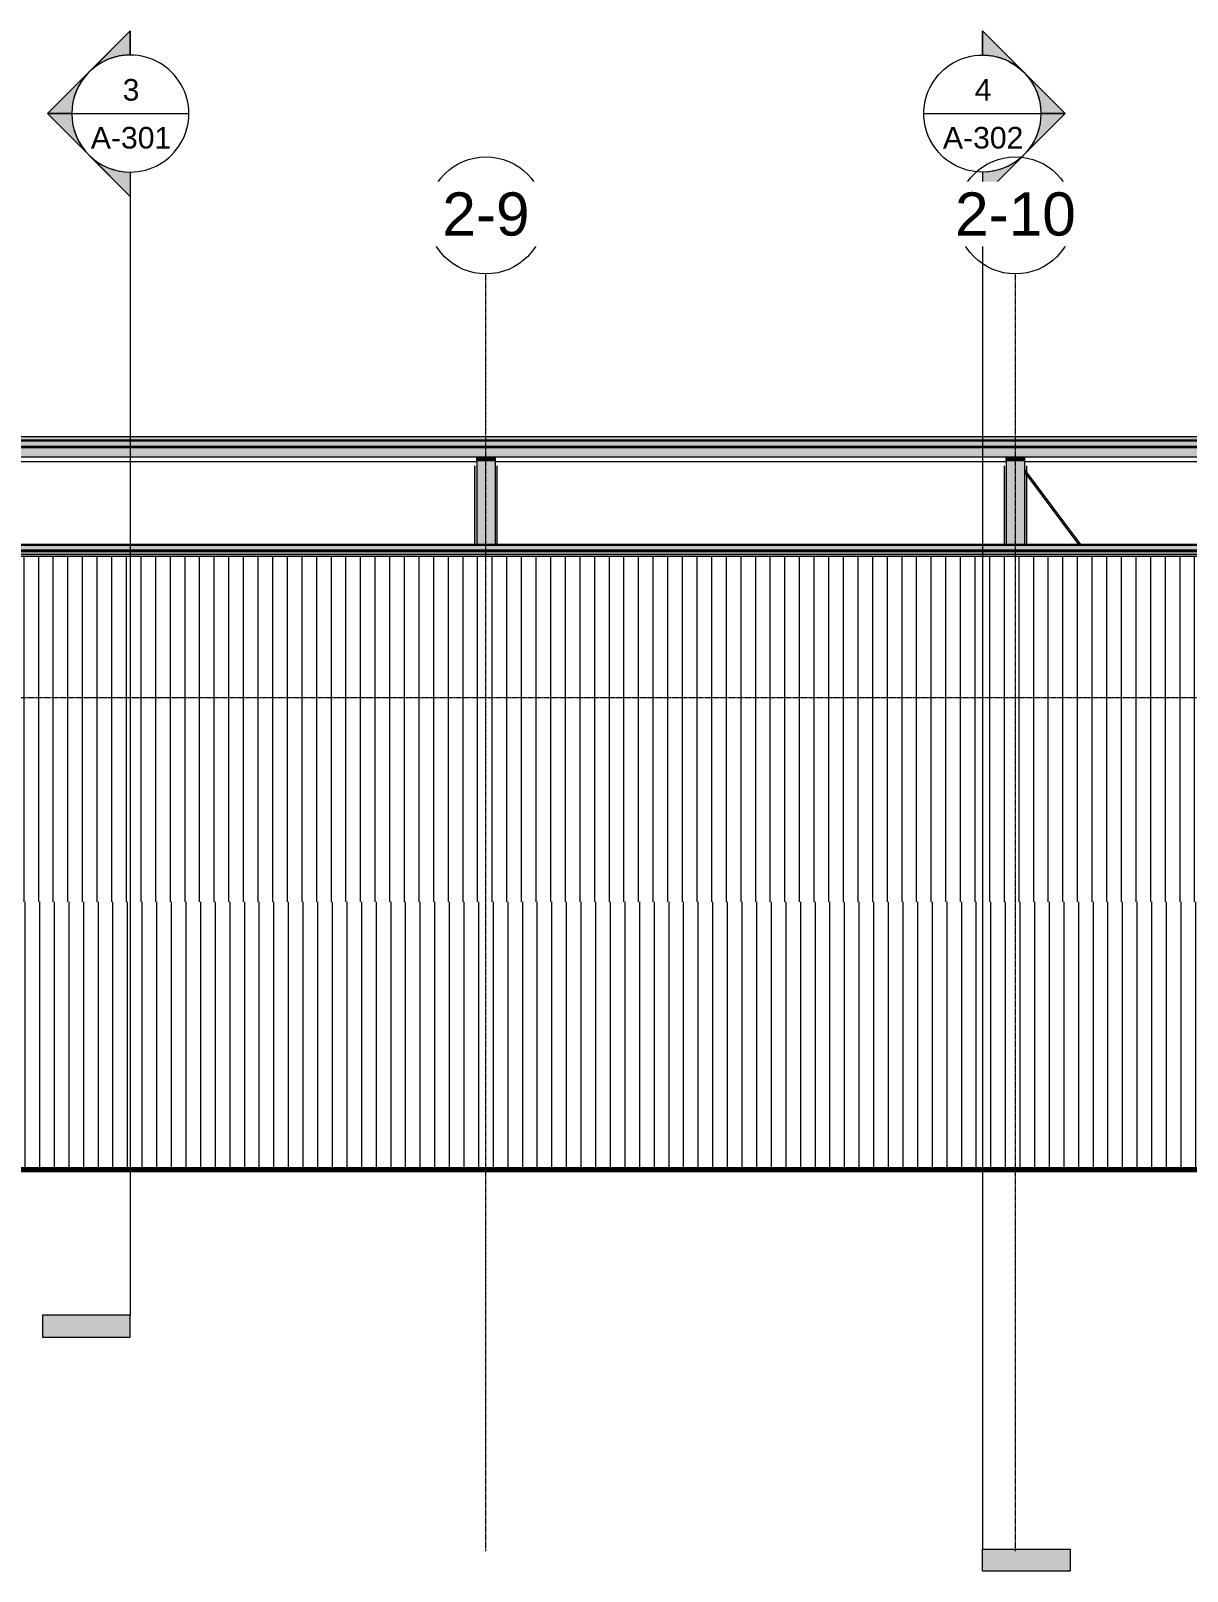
# Model space of a CAD drawing. Header units: inches. Extents: x 20426 to 36845, y -248 to 750.
# Drawn here: x 34421 to 35054, y -220 to 622 of the extents above; entities that cross this region are included whole.
import ezdxf

# ---------------------------------------------------------------- set-up
doc = ezdxf.new("R2010")
doc.units = ezdxf.units.IN
doc.header["$MEASUREMENT"] = 0
doc.linetypes.add('Grid Line 1_2_', pattern=[0.8749999999999999, 0.4999999999999999, -0.125, 0.125, -0.125])
doc.linetypes.add('Grid Line 1_2__2_', pattern=[0.8749999999999999, 0.4999999999999999, -0.125, 0.125, -0.125])
for name, color, linetype, lineweight in [('A-CLNG', 13, 'Continuous', 13), ('A-FLOR-LEVL', 51, 'Continuous', 9), ('A-GLAZ-CWMG', 51, 'Continuous', 9), ('A-ROOF', 132, 'Continuous', 13), ('A-WALL-PATT', 111, 'Continuous', 13), ('C-TOPO', 7, 'Continuous', 9), ('G-ANNO-SYMB', 111, 'Continuous', 9), ('L-SITE-WALL', 31, 'Continuous', 13), ('S-BEAM', 12, 'Continuous', 9), ('S-GRID', 1, 'Continuous', 9), ('S-GRID-IDEN', 1, 'Continuous', 9)]:
    doc.layers.add(name, color=color, linetype=linetype, lineweight=lineweight)
doc.styles.add('Arial_1', font='arial.ttf', dxfattribs={"height": 23.60479041916165})
doc.styles.add('Arial_2', font='arial.ttf', dxfattribs={"height": 11.80239520958083})

# ---------------------------------------------------------------- blocks, each defined once
blk = doc.blocks.new('Locker Rooms and Restrooms_rvt-4-Elevation - North')
at = {"layer": 'A-FLOR-LEVL', "linetype": 'Grid Line 1_2__2_'}
blk.add_line((-26492.82365464565, 0), (-21811.45903089392, 0), dxfattribs=at)
blk = doc.blocks.new('Girt_C - 8_D-1253504-Elevation - North')
at = {"layer": 'S-BEAM'}
for points in [[(-26271.3902253536, 389.6742519199256), (-22783.87110035359, 389.6742519199254), (-22783.87110035359, 394.6134589171821), (-26271.3902253536, 394.6134589171823)], [(-22783.87110035359, 389.4867519199254), (-22783.87110035359, 389.6741579425932), (-24705.03963080031, 389.6742519199256), (-26271.3902253536, 389.6742519199256), (-26271.3902253536, 389.4867519199256), (-22787.05213080032, 389.4867519199254)]]:
    blk.add_hatch(color=256, dxfattribs=at).paths.add_polyline_path(points, flags=0)
blk.add_line((-26271.3902253536, 389.4867519199256), (-22783.87110035359, 389.4867519199254), dxfattribs=at)
blk = doc.blocks.new('Rectangular Mullion - Profile_Polycarbonate_Upper and left-1149837-Elevation - North')
at = {"layer": 'A-GLAZ-CWMG'}
for points in [[(-22787.05213080032, 395.4014589171825), (-22783.87110035359, 395.4014589171825), (-22783.87110035359, 398.2354589171825), (-26280.2682253536, 398.2354589171825), (-26280.2682253536, 395.4014589171825), (-22804.33129746698, 395.4014589171825)], [(-22787.05213080032, 394.8634589171824), (-22783.87110035359, 394.8634589171824), (-22783.87110035359, 395.4014589171825), (-26271.3902253536, 395.4014589171825), (-26271.3902253536, 394.8634589171824), (-22804.33129746698, 394.8634589171824)], [(-22783.87110035359, 394.6134589171823), (-22783.87110035359, 394.8634589171824), (-26271.3902253536, 394.8634589171824), (-26271.3902253536, 394.6134589171823), (-22787.05213080032, 394.6134589171823)]]:
    blk.add_hatch(color=256, dxfattribs=at).paths.add_polyline_path(points, flags=0)
for p, q in [((-26280.2682253536, 398.2354589171818), (-22783.87110035359, 398.2354589171818)), ((-26280.2682253536, 395.4014589171817), (-22783.87110035359, 395.4014589171817)), ((-26271.3902253536, 394.8634589171818), (-22783.87110035359, 394.8634589171818)), ((-26271.3902253536, 394.6134589171818), (-22783.87110035359, 394.6134589171818))]:
    blk.add_line(p, q, dxfattribs=at)
blk = doc.blocks.new('Rectangular Mullion - Profile_Polycarbonate_Lower-1149838-Elevation - North')
at = {"layer": 'A-GLAZ-CWMG'}
for points in [[(-22787.05213080032, 336.187858960872), (-22783.87110035359, 336.187858960872), (-22783.87110035359, 337.6438589608723), (-26280.2682253536, 337.6438589608723), (-26280.2682253536, 336.187858960872), (-22795.69171413365, 336.187858960872)], [(-22787.05213080032, 338.1818589608717), (-22783.87110035359, 338.1818589608717), (-22783.87110035359, 338.4318589608721), (-26271.39022535361, 338.4318589608721), (-26271.39022535361, 338.1818589608717), (-22795.69171413365, 338.1818589608717)], [(-22787.05213080032, 337.6438589608723), (-22783.87110035359, 337.6438589608723), (-22783.87110035359, 338.1818589608717), (-26271.39022535361, 338.1818589608717), (-26271.39022535361, 337.6438589608723), (-22795.69171413365, 337.6438589608723)]]:
    blk.add_hatch(color=256, dxfattribs=at).paths.add_polyline_path(points, flags=0)
for p, q in [((-22783.87110035359, 337.6438589608713), (-26280.2682253536, 337.6438589608713)), ((-22783.87110035359, 338.4318589608713), (-26271.3902253536, 338.4318589608713)), ((-22783.87110035359, 338.1818589608713), (-26271.3902253536, 338.1818589608713)), ((-22783.87110035359, 336.1878589608713), (-26280.2682253536, 336.1878589608713))]:
    blk.add_line(p, q, dxfattribs=at)
blk = doc.blocks.new('columns and girder2 - one-1334686-Elevation - North')
at = {"layer": 'S-BEAM'}
for points in [[(-25686.39022535361, 341.5445907073604), (-25686.39022535361, 389.2887182207725), (-25696.39022535361, 389.2887182207728), (-25696.39022535361, 341.5445907073604), (-25689.95213080032, 341.5445907073604)], [(-25689.95213080032, 387.5628242584764), (-25686.39022535361, 387.5628242584764), (-25686.39022535361, 389.0631507943086), (-25696.39022535361, 389.063150794309), (-25696.39022535361, 387.5628242584764)]]:
    blk.add_hatch(color=256, dxfattribs=at).paths.add_polyline_path(points, flags=0)
h = blk.add_hatch(color=256, dxfattribs=at)
h.paths.add_polyline_path([(-25696.39022535361, 341.5445907073604), (-25696.39022535361, 384.5820238288476), (-25697.39022535361, 384.5820238288476), (-25697.39022535361, 341.5445907073604)], flags=0)
h.paths.add_polyline_path([(-25686.3902253536, 341.5445907073604), (-25685.39022535361, 341.5445907073604), (-25685.39022535361, 384.5820238288476), (-25686.3902253536, 384.5820238288476), (-25686.3902253536, 349.8953681408872)], flags=0)
for p, q in [((-25686.3902253536, 389.2887182207721), (-25696.39022535361, 389.2887182207723)), ((-25696.39022535361, 389.2887182207723), (-25696.39022535361, 341.5445907073595)), ((-25696.39022535361, 387.5628242584763), (-25696.39022535361, 389.0631507943083)), ((-25686.39022535361, 389.0631507943082), (-25696.39022535361, 389.0631507943083)), ((-25696.39022535361, 387.5628242584763), (-25686.39022535361, 387.5628242584762)), ((-25686.3902253536, 389.2887182207721), (-25686.3902253536, 341.5445907073597)), ((-25686.39022535361, 389.0631507943082), (-25686.39022535361, 387.5628242584762)), ((-25697.39022535361, 341.5445907073596), (-25697.39022535361, 384.5820238288469)), ((-25685.39022535361, 384.5820238288468), (-25685.39022535361, 341.5445907073595))]:
    blk.add_line(p, q, dxfattribs=at)
blk = doc.blocks.new('columns and girder2 - one-V81-Elevation - North')
at = {"layer": 'S-BEAM'}
for points in [[(-23668.28963080032, 341.5445907073604), (-23659.8902253536, 341.5445907073604), (-23659.8902253536, 389.2887182207725), (-23669.8902253536, 389.2887182207725), (-23669.8902253536, 341.5445907073604)], [(-23659.8902253536, 387.5628242584761), (-23659.8902253536, 389.0631507943079), (-23669.8902253536, 389.0631507943079), (-23669.8902253536, 387.5628242584764), (-23668.28963080032, 387.5628242584764)]]:
    blk.add_hatch(color=256, dxfattribs=at).paths.add_polyline_path(points, flags=0)
h = blk.add_hatch(color=256, dxfattribs=at)
h.paths.add_polyline_path([(-23669.8902253536, 341.5445907073604), (-23669.8902253536, 384.5820238288476), (-23670.89022535361, 384.5820238288476), (-23670.89022535361, 341.5445907073604)], flags=0)
h.paths.add_polyline_path([(-23658.89022535361, 341.5445907073604), (-23658.89022535361, 379.7362998392978), (-23659.8902253536, 381.0799193002242), (-23659.8902253536, 341.5445907073604)], flags=0)
h.paths.add_polyline_path([(-23658.89022535361, 381.4111881980424), (-23658.89022535361, 384.5820238288476), (-23659.8902253536, 384.5820238288476), (-23659.8902253536, 382.7548109734921), (-23659.65004746698, 382.432102494872)], flags=0)
for p, q in [((-23659.8902253536, 389.2887182207718), (-23669.8902253536, 389.288718220772)), ((-23669.8902253536, 389.288718220772), (-23669.8902253536, 341.54459070736)), ((-23669.8902253536, 387.5628242584759), (-23669.8902253536, 389.0631507943079)), ((-23659.8902253536, 389.0631507943078), (-23669.8902253536, 389.0631507943079)), ((-23669.8902253536, 387.5628242584759), (-23659.8902253536, 387.5628242584758)), ((-23659.8902253536, 389.2887182207718), (-23659.8902253536, 341.5445907073598)), ((-23659.8902253536, 389.0631507943078), (-23659.8902253536, 387.5628242584758)), ((-23670.89022535361, 341.5445907073602), (-23670.89022535361, 384.5820238288469)), ((-23658.89022535361, 384.5820238288472), (-23658.89022535361, 381.409322958905)), ((-23658.89022535361, 379.7362998392982), (-23658.89022535361, 341.54459070736))]:
    blk.add_line(p, q, dxfattribs=at)
blk = doc.blocks.new('Girt_Z - 10_D-V83-Elevation - North')
at = {"layer": 'S-BEAM'}
for points in [[(-22795.69171413365, 341.460804596394), (-22795.36413637889, 341.460804596394), (-22795.36413637889, 341.54459070736), (-26271.39022535361, 341.5445907073598), (-26271.39022535361, 341.4608045963942), (-22804.33129746698, 341.460804596394)], [(-24566.80629746698, 341.0114975999842), (-22795.36413637889, 341.0114975999847), (-22795.36413637889, 341.460804596394), (-26271.39022535361, 341.4608045963942), (-26271.39022535361, 341.0114975999842), (-24584.08546413365, 341.0114975999842)], [(-26271.39022535361, 338.4318589608716), (-22795.36413637889, 338.4318589608715), (-22795.36413637889, 341.0114975999847), (-26271.39022535361, 341.0114975999842), (-26271.39022535361, 340.1310348075539)], [(-24566.80629746698, 335.0000000000002), (-22795.3641363789, 334.9999999999999), (-22795.3641363789, 336.1878589608717), (-26271.3902253536, 336.1878589608718), (-26271.3902253536, 335.0000000000001), (-24584.08546413364, 335.0000000000002)]]:
    blk.add_hatch(color=256, dxfattribs=at).paths.add_polyline_path(points, flags=0)
for p, q in [((-22795.3641363789, 341.54459070736), (-26271.3902253536, 341.5445907073598)), ((-22795.3641363789, 341.4608045963939), (-26271.3902253536, 341.4608045963938)), ((-22795.36413637889, 341.0114975999845), (-26271.3902253536, 341.0114975999844))]:
    blk.add_line(p, q, dxfattribs=at)
blk = doc.blocks.new('Round Bar - 1_-V85-Elevation - North')
at = {"layer": 'S-BEAM'}
for points in [[(-23629.21925056899, 341.5445907073623), (-23659.8902253536, 382.6955267149461), (-23659.8902253536, 381.9173644721344), (-23629.77094714733, 341.5445907073622), (-23629.22798426546, 341.5445907073625)], [(-23630.38505822276, 341.5445907073625), (-23629.84248851913, 341.5445907073619), (-23659.8902253536, 381.9036267268348), (-23659.8902253536, 381.079919300226), (-23630.39516614214, 341.5445907073624)]]:
    blk.add_hatch(color=256, dxfattribs=at).paths.add_polyline_path(points, flags=0)
for p, q in [((-23629.21920705748, 341.5445907073624), (-23659.8902253536, 382.7548186065893)), ((-23659.8902253536, 381.0799103376794), (-23630.46576998079, 341.5445907073624))]:
    blk.add_line(p, q, dxfattribs=at)
blk = doc.blocks.new('Grid - Grid Head - Circle-14747-Elevation - North')
at = {"layer": 'S-GRID-IDEN'}
blk.add_circle((-23085.89022535335, 521.4930141065113), 32, dxfattribs=at)
blk = doc.blocks.new('Section - 3_32_ x 3_8_-18514-Elevation - North')
at = {"layer": 'G-ANNO-SYMB'}
blk.add_hatch(color=256, dxfattribs=at).paths.add_polyline_path([(-24196.83531034084, -79.66080684492701), (-24148.83531034084, -79.66080684492745), (-24148.83531034084, -91.66080684492744), (-24196.83531034084, -91.660806844927)], flags=0)
for p, q in [((-24196.83531034084, -79.66080684492701), (-24196.83531034084, -91.660806844927)), ((-24148.83531034084, -79.66080684492745), (-24196.83531034084, -79.66080684492701)), ((-24148.83531034084, -91.66080684492744), (-24148.83531034084, -79.66080684492745)), ((-24196.83531034084, -91.660806844927), (-24148.83531034084, -91.66080684492744))]:
    blk.add_line(p, q, dxfattribs=at)
blk = doc.blocks.new('Section - Section Head - Filled-1526-Elevation - North')
at = {"layer": 'G-ANNO-SYMB'}
h = blk.add_hatch(color=256, dxfattribs=at)
edge = h.paths.add_edge_path(flags=0)
edge.add_arc((-24148.83531034084, 577.1570754422743), 32.04164745461809, 89.99999999999989, 132.0783950246204, ccw=False)
edge.add_line((-24148.83531034084, 609.1987228968924), (-24148.83531034084, 622.4119094382131))
edge.add_line((-24148.83531034084, 622.4119094382131), (-24170.30791748303, 600.9393022960306))
h = blk.add_hatch(color=256, dxfattribs=at)
edge = h.paths.add_edge_path(flags=0)
edge.add_line((-24171.46272733882, 599.7844924402436), (-24194.09014433678, 577.1570754422743))
edge.add_line((-24194.09014433678, 577.1570754422743), (-24180.83531034085, 577.1570754422743))
edge.add_arc((-24148.83531034084, 577.1570754422739), 32.0000000000054, 135.0000000000002, 179.9999999999997, ccw=False)
h = blk.add_hatch(color=256, dxfattribs=at)
edge = h.paths.add_edge_path(flags=0)
edge.add_arc((-24148.83531034084, 577.1570754422743), 32.00000000000011, 180.0000000000003, 224.9999999999985, ccw=False)
edge.add_line((-24180.83531034085, 577.1570754422743), (-24194.09014433678, 577.1570754422743))
edge.add_line((-24194.09014433678, 577.1570754422743), (-24171.46272733882, 554.5296584443048))
h = blk.add_hatch(color=256, dxfattribs=at)
edge = h.paths.add_edge_path(flags=0)
edge.add_line((-24170.30791748303, 553.3748485885178), (-24148.83531034084, 531.902241446335))
edge.add_line((-24148.83531034084, 531.902241446335), (-24148.83531034084, 545.1154279876557))
edge.add_arc((-24148.83531034084, 577.157075442274), 32.04164745461582, 227.9216049753741, 270, ccw=False)
for p, q in [((-24194.09014433678, 577.1570754422743), (-24148.83531034084, 622.4119094382131)), ((-24170.30791748303, 600.9393022960306), (-24148.83531034084, 622.4119094382131)), ((-24148.83531034084, 609.1570754422742), (-24148.83531034084, 622.4119094382131)), ((-24148.83531034084, 622.4119094382131), (-24148.83531034084, 609.1987228968924)), ((-24194.09014433678, 577.1570754422743), (-24171.46272733882, 599.7844924402436)), ((-24194.09014433678, 577.1570754422743), (-24148.83531034084, 531.9022414463352)), ((-24180.83531034085, 577.1570754422743), (-24194.09014433678, 577.1570754422743)), ((-24171.46272733882, 554.5296584443048), (-24194.09014433678, 577.1570754422743)), ((-24194.09014433678, 577.1570754422743), (-24180.83531034085, 577.1570754422743)), ((-24148.83531034084, 531.902241446335), (-24170.30791748303, 553.3748485885178)), ((-24148.83531034084, 545.1570754422742), (-24148.83531034084, 531.9022414463352)), ((-24148.83531034084, 545.1154279876557), (-24148.83531034084, 531.902241446335))]:
    blk.add_line(p, q, dxfattribs=at)
for centre, radius, start, end in [((-24148.83531034084, 577.1570754422742), 32, 89.9999999999999, 269.9999999999995), ((-24148.83531034084, 577.1570754422743), 32.04164745461809, 89.99999999999959, 132.07839502462), ((-24148.83531034084, 577.1570754422742), 32, 269.9999999999996, 90), ((-24148.83531034084, 577.1570754422739), 32.0000000000054, 134.9999999999999, 179.9999999999994), ((-24148.83531034084, 577.1570754422743), 32.00000000000011, 179.9999999999999, 224.9999999999981), ((-24148.83531034084, 577.157075442274), 32.04164745461582, 227.9216049753737, 269.9999999999996)]:
    blk.add_arc(centre, radius, start, end, dxfattribs=at)

msp = doc.modelspace()

# ---------------------------------------------------------------- hatches: boundary and pattern name
at = {"layer": 'A-ROOF', "lineweight": 5}
msp.add_hatch(color=256, dxfattribs=at).paths.add_polyline_path([(34126.95459281118, 398.6480289456586), (35846.50499825791, 398.6480289456586), (35846.50499825791, 400.6497643039031), (32340.75399825787, 400.6497643039031), (32340.75399825787, 398.6480289456586), (34057.83792614451, 398.6480289456586)], flags=0)
at = {"layer": 'A-ROOF'}
msp.add_hatch(color=256, dxfattribs=at).paths.add_polyline_path([(34403.42125947785, 398.2354589171825), (35844.3789982579, 398.2354589171825), (35844.3789982579, 398.6368131204903), (32353.25399825789, 398.5917862649347), (32353.25399825789, 398.2354589171825), (34334.30459281118, 398.2354589171825)], flags=0)
at = {"layer": 'A-WALL-PATT', "lineweight": 9}
h = msp.add_hatch(dxfattribs=at)
h.set_pattern_fill('FP_43', color=256, style=0, pattern_type=2)
h.set_pattern_definition([(90, (-84902.284, 0), (-8, 4.898587196589413e-16), [])])
h.paths.add_polyline_path([(32353.25399825789, 146.2500000002039), (35830.75399825789, 146.2500000002039), (35830.75399825789, 187.1445272975573), (35831.19149825918, 187.1262981308367), (35831.19149825918, 188.001731970401), (35844.3789982579, 187.4522528037873), (35844.3789982579, 335.0000000000005), (32353.25399825789, 335.0000000000005), (32353.25399825789, 149.7265348075536)], flags=0)
h = msp.add_hatch(dxfattribs=at)
h.set_pattern_fill('FP_39', color=256, style=0, pattern_type=2)
h.set_pattern_definition([(90, (-84605.659, 0), (-8, 4.898587196589413e-16), [])])
h.paths.add_polyline_path([(32694.8789982579, 0), (35381.40899825774, 0), (35381.40899825774, 95.99999999999999), (35501.40899825774, 95.99999999999999), (35501.40899825774, 0), (35587.12899825789, 0), (35587.12899825789, 144.0000000000003), (35695.1289982579, 144.0000000000003), (35695.1289982579, 0), (35701.8789982579, 0), (35701.8789982579, 98.99999999999999), (35779.8789982579, 98.99999999999999), (35779.8789982579, 0), (35840.75399825782, 0), (35840.75399825782, 146.250000000104), (32643.62899825789, 146.250000000104), (32643.62899825789, 0), (32652.8789982579, 0), (32652.8789982579, 98.99999999999999), (32694.8789982579, 98.99999999999999), (32694.8789982579, 76.49403480755358)], flags=0)

# ---------------------------------------------------------------- linework, layer by layer
at = {"layer": 'A-CLNG'}
for p, q in [((34665.2539982579, 386.7799415422654), (34385.7539982579, 386.7799415422654)), ((34954.7539982579, 386.7799415422654), (34675.2539982579, 386.7799415422654)), ((35244.2539982579, 386.7799415422654), (34964.7539982579, 386.7799415422654))]:
    msp.add_line(p, q, dxfattribs=at)
at = {"layer": 'A-FLOR-LEVL', "linetype": 'Grid Line 1_2_'}
for p, q in [((32313.83604530085, 257.9999999999999), (36581.4996109986, 257.9999999999999)), ((32313.83604530085, 0), (36581.4996109986, 0))]:
    msp.add_line(p, q, dxfattribs=at)
at = {"layer": 'A-ROOF'}
for p, q in [((32340.75399825788, 400.6497643039023), (35846.50499825792, 400.6497643039023)), ((35846.50499825792, 398.6480289456583), (32340.75399825788, 398.6480289456583))]:
    msp.add_line(p, q, dxfattribs=at)
at = {"layer": 'C-TOPO', "lineweight": 70}
msp.add_line((32260.80459281118, 0), (36684.27125947786, 0), dxfattribs=at)
at = {"layer": 'C-TOPO'}
msp.add_line((32260.80459281118, 0), (36684.27125947785, 0), dxfattribs=at)
at = {"layer": 'G-ANNO-SYMB'}
for p, q in [((34443.80891327065, 577.1570754422743), (34507.80891327065, 577.1570754422743)), ((34909.68084451612, 577.1570754422743), (34973.68084451612, 577.1570754422743)), ((34475.80891327064, 545.1570754422745), (34475.80891327064, -79.66080684492748))]:
    msp.add_line(p, q, dxfattribs=at)
at = {"layer": 'L-SITE-WALL'}
msp.add_line((35844.3789982579, 334.9999999999999), (32353.2539982579, 334.9999999999999), dxfattribs=at)
at = {"layer": 'S-GRID', "linetype": 'Grid Line 1_2_'}
for p, q in [((34670.25399825814, -208.6608068449275), (34670.25399825814, 489.4930141065116)), ((34670.25399825815, -208.6608068449275), (34670.25399825815, 489.4930141065116)), ((34959.75399825814, -208.6608068449275), (34959.75399825814, 489.4930141065116)), ((34959.75399825815, -208.6608068449275), (34959.75399825815, 489.4930141065116))]:
    msp.add_line(p, q, dxfattribs=at)

# ---------------------------------------------------------------- block references
at = {"layer": 'A-GLAZ-CWMG'}
for name in ['Rectangular Mullion - Profile_Polycarbonate_Upper and left-1149837-Elevation - North', 'Rectangular Mullion - Profile_Polycarbonate_Lower-1149838-Elevation - North']:
    msp.add_blockref(name, (58624.6442236115, 0), dxfattribs=at)
at = {"layer": 'G-ANNO-SYMB'}
for name in ['Section - Section Head - Filled-1526-Elevation - North', 'Section - 3_32_ x 3_8_-18514-Elevation - North']:
    msp.add_blockref(name, (58624.6442236115, 0), dxfattribs=at)
at = {"layer": 'G-ANNO-SYMB', "extrusion": (0, 0, -1)}
msp.add_blockref('Section - 3_32_ x 3_8_-18514-Elevation - North', (-10792.84553417526, -127.9999999995561), dxfattribs=at)
at = {"layer": 'S-BEAM'}
for name, p in [('Girt_C - 8_D-1253504-Elevation - North', (58624.6442236115, 0)), ('columns and girder2 - one-1334686-Elevation - North', (60361.6442236115, 0)), ('columns and girder2 - one-V81-Elevation - North', (58624.6442236115, 0)), ('Round Bar - 1_-V85-Elevation - North', (58624.6442236115, 0)), ('Girt_Z - 10_D-V83-Elevation - North', (58624.6442236115, 0))]:
    msp.add_blockref(name, p, dxfattribs=at)
at = {"layer": 'S-GRID-IDEN'}
for p in [(57756.14422361151, 0), (58045.64422361151, 0)]:
    msp.add_blockref('Grid - Grid Head - Circle-14747-Elevation - North', p, dxfattribs=at)

# ---------------------------------------------------------------- texts
at = {"layer": 'G-ANNO-SYMB', "char_height": 11.80239520958083, "attachment_point": 2, "line_spacing_factor": 0.9385317878468564, "style": 'Arial_2'}
for s, insert, width in [('3', (34476.2187399119, 596.049241534744), 10.94399999999999), ('4', (34942.09067115736, 596.049241534744), 10.94399999999999), ('A-301', (34476.2187399119, 569.8675826156336), 52.41599999999995), ('A-302', (34942.09067115736, 569.8675826156336), 52.41599999999995)]:
    msp.add_mtext(s, dxfattribs=dict(at, insert=insert, width=width))

# ---------------------------------------------------------------- next in the draw order: texts
at = {"layer": 'S-GRID-IDEN', "char_height": 23.60479041916165, "attachment_point": 2, "line_spacing_factor": 0.9385317878468564, "style": 'Arial_1', "bg_fill": 3, "box_fill_scale": 1.25, "bg_fill_color": 0, "bg_fill_transparency": 0}
for s, insert, width in [('1-9', (34670.24784672343, 534.075505379755), 56.73599999999995), ('1-10', (34959.74784672344, 534.075505379755), 78.62399999999992)]:
    msp.add_mtext(s, dxfattribs=dict(at, insert=insert, width=width))

# ---------------------------------------------------------------- next in the draw order: linework, layer by layer
at = {"layer": 'G-ANNO-SYMB'}
msp.add_line((34941.6808445161, 545.1570754422745), (34941.6808445161, -207.6608068449274), dxfattribs=at)

# ---------------------------------------------------------------- next in the draw order: block references
at = {"layer": 'G-ANNO-SYMB', "extrusion": (0, 0, -1)}
msp.add_blockref('Section - Section Head - Filled-1526-Elevation - North', (-10792.84553417524, 0), dxfattribs=at)
at = {"layer": 'S-GRID-IDEN'}
for p in [(57756.14422361153, 0), (58045.64422361153, 0)]:
    msp.add_blockref('Grid - Grid Head - Circle-14747-Elevation - North', p, dxfattribs=at)

# ---------------------------------------------------------------- next in the draw order: block references
at = {"color": 10, "lineweight": 5}
msp.add_blockref('Locker Rooms and Restrooms_rvt-4-Elevation - North', (58624.6442236115, 0), dxfattribs=at)

# ---------------------------------------------------------------- next in the draw order: texts
at = {"layer": 'S-GRID-IDEN', "char_height": 23.60479041916165, "attachment_point": 2, "line_spacing_factor": 0.9385317878468564, "style": 'Arial_1', "bg_fill": 3, "box_fill_scale": 1.25, "bg_fill_color": 0, "bg_fill_transparency": 0}
for s, insert, width in [('2-9', (34670.24784672345, 534.075505379755), 56.73599999999995), ('2-10', (34959.74784672345, 534.075505379755), 78.62399999999992)]:
    msp.add_mtext(s, dxfattribs=dict(at, insert=insert, width=width))

doc.saveas('drawing.dxf')
